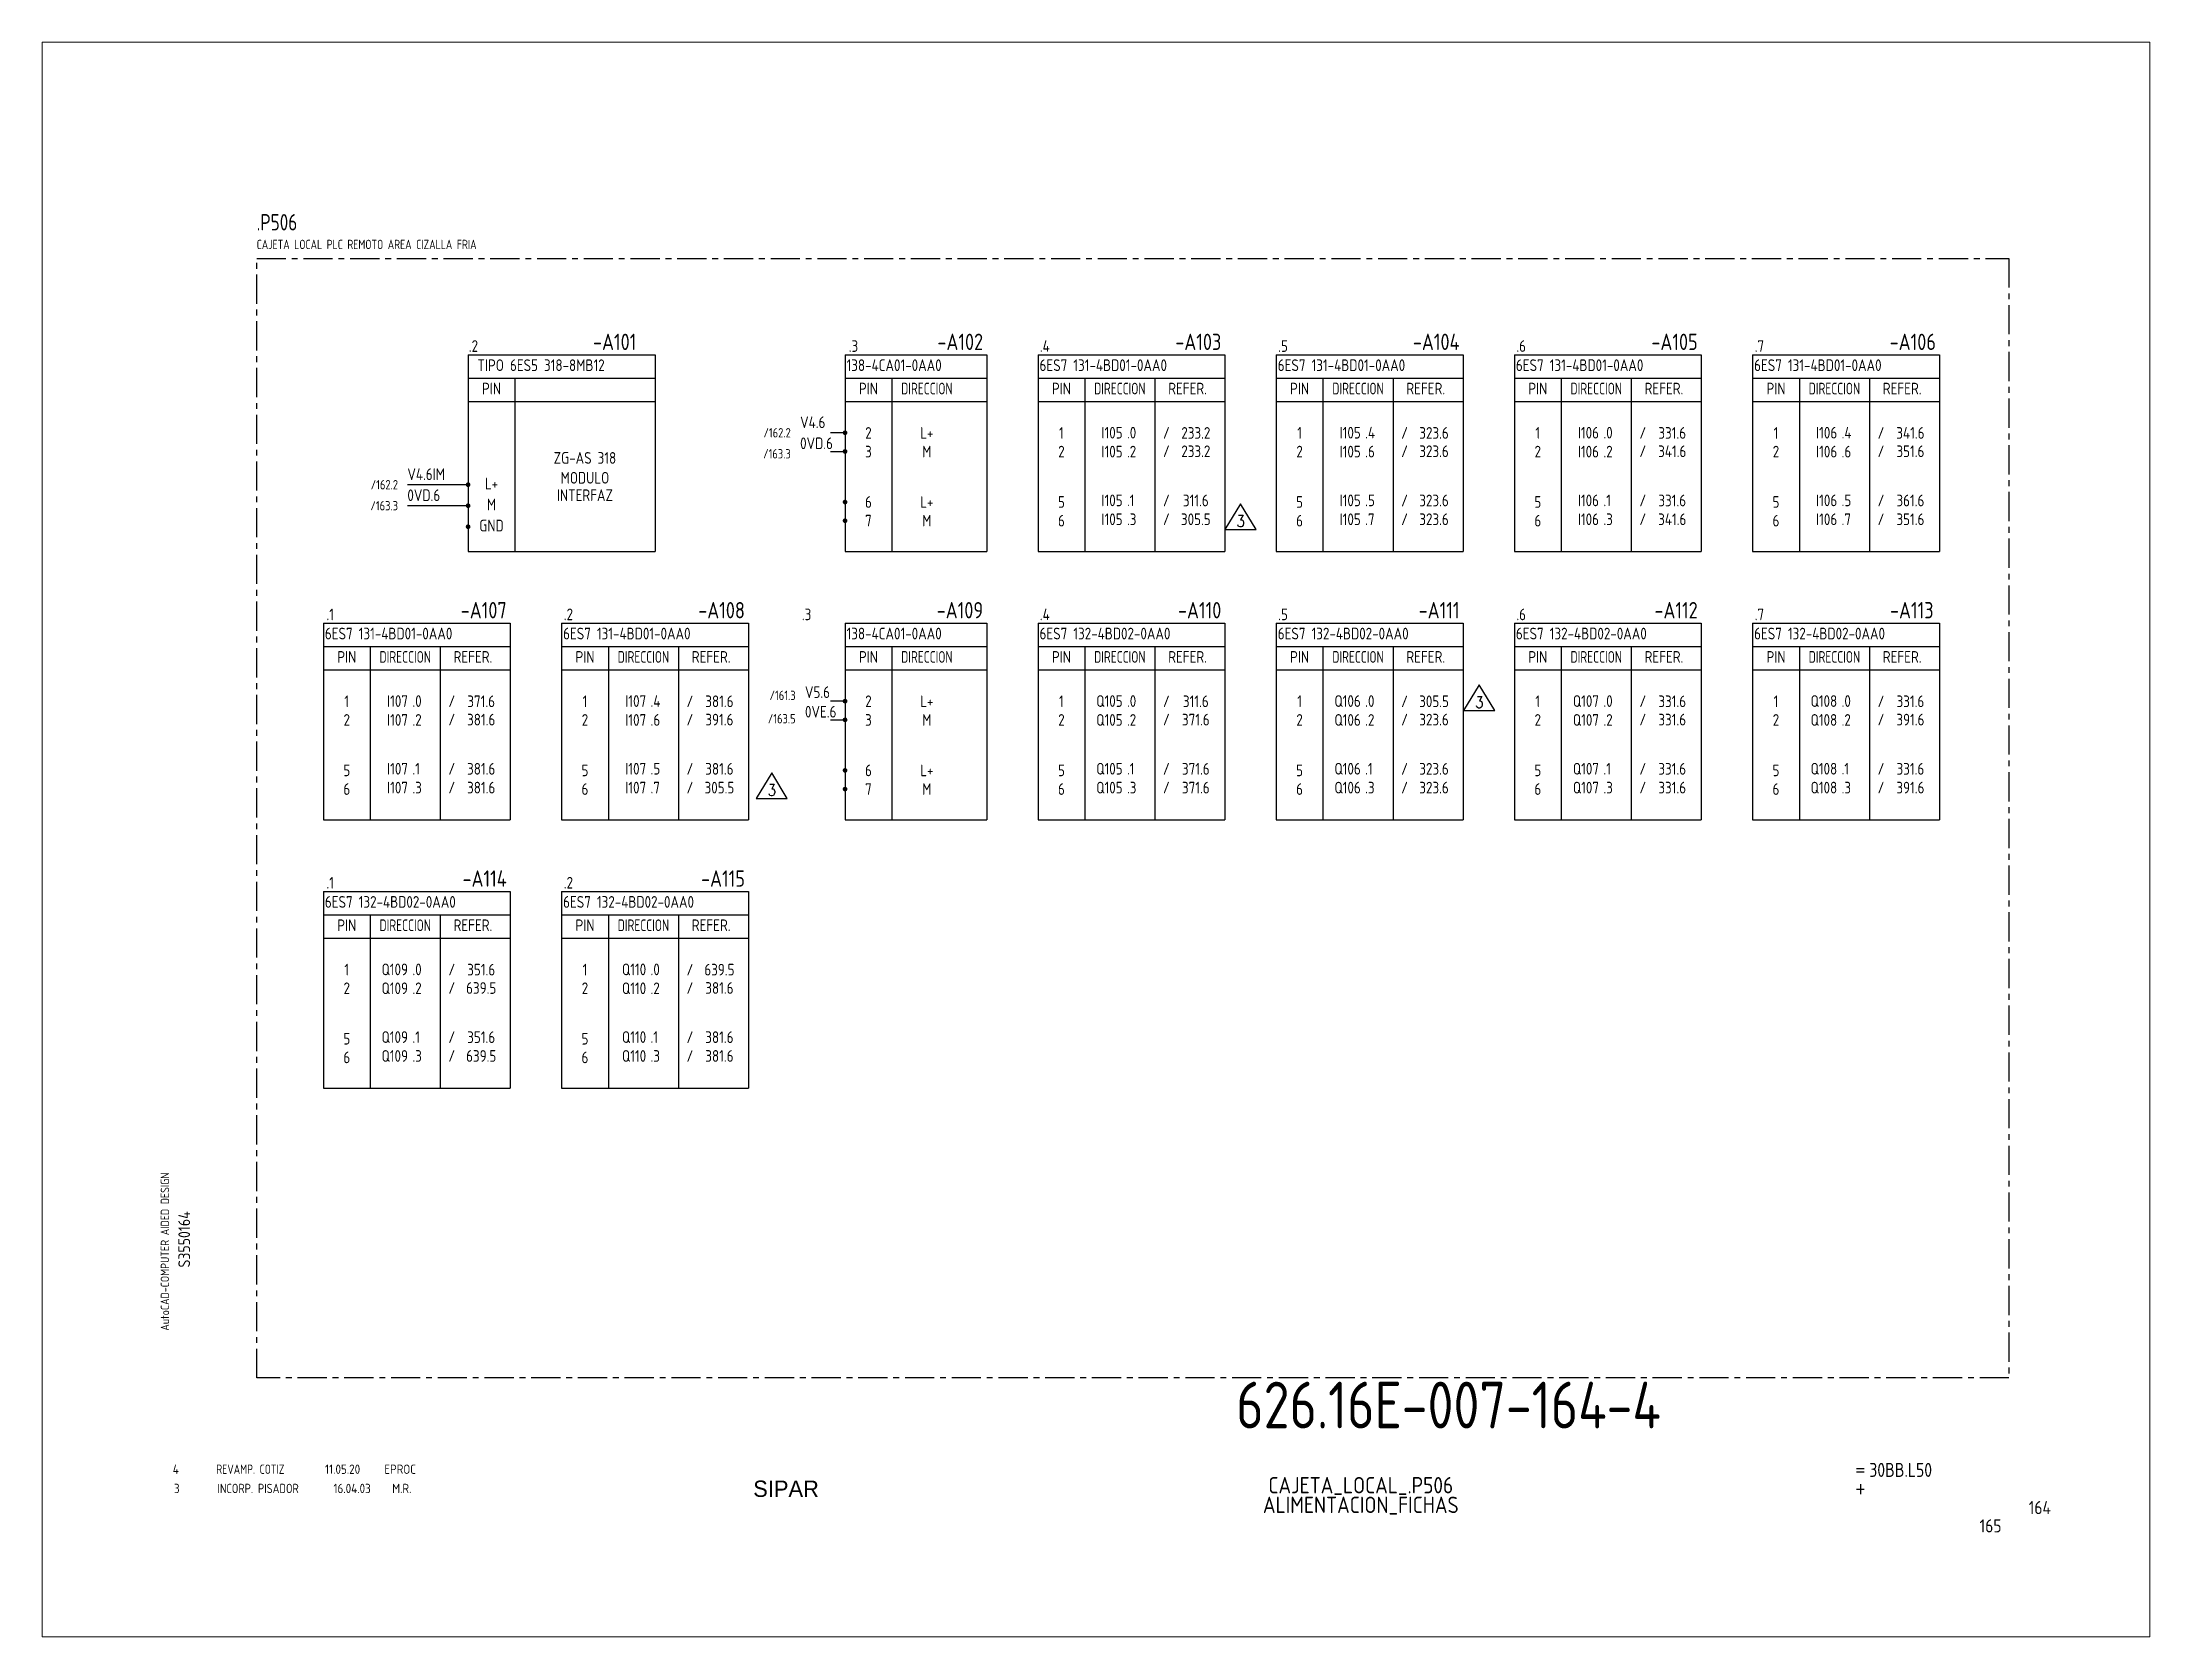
# Paper-space layout 'Presentación1' of a CAD drawing. Extents: x -16 to 435, y -17 to 325.
# The model-space entities are those that its viewports show. They can reach past a viewport. Long polylines and large blocks are cut down to what shows.
import ezdxf
from ezdxf.enums import TextEntityAlignment as Align

# ---------------------------------------------------------------- set-up
doc = ezdxf.new("R2010")
doc.units = 0
doc.header["$LTSCALE"] = 5
doc.header["$MEASUREMENT"] = 0
doc.linetypes.add('CENTER', pattern=[2, 1.25, -0.25, 0.25, -0.25])
doc.layers.get('0').update_dxf_attribs({"linetype": 'CONTINUOUS'})
doc.layers.add('CART', color=7, linetype='CONTINUOUS')
doc.layers.add('TEXTO', color=7, linetype='CONTINUOUS')
doc.styles.add('DIN', font='DIN.shx', dxfattribs={"width": 0.85})
doc.styles.add('ISO', font='DIN', dxfattribs={"width": 0.8})
doc.styles.add('N', font='ROMANS', dxfattribs={"width": 0.85, "height": 3})
doc.styles.add('ROMANS', font='ROMANS.shx', dxfattribs={"width": 0.85, "height": 2.7})
doc.styles.add('X', font='UNIV.SHX', dxfattribs={"height": 3.5})

# ---------------------------------------------------------------- blocks, each defined once
blk = doc.blocks.new('BOX')
at = {"color": 3, "style": 'ISO', "width": 0.8}
blk.add_attdef('BOX', (0, 6), '', height=3.5, dxfattribs=at)
at = {"color": 7, "style": 'ISO', "width": 0.8}
blk.add_attdef('DESC', (0, 2), '', height=2, dxfattribs=at)
blk = doc.blocks.new('REV.')
at = {"layer": 'TEXTO', "color": 4}
blk.add_lwpolyline([(-0.04, 3.69), (-3.37, -1.81), (3.29, -1.81)], close=True, dxfattribs=at)
at = {"layer": 'TEXTO', "style": 'ROMANS', "width": 0.8}
blk.add_attdef('REV.', text='', height=2.5, dxfattribs=at).set_placement((0, 0), align=Align.MIDDLE_CENTER)

msp = doc.modelspace()

# ---------------------------------------------------------------- linework, layer by layer
at = {"color": 3}
for p, q in [((626.36, 257.83), (626.36, 215.7)), ((626.36, 257.83), (666.36, 257.83)), ((666.36, 257.83), (666.36, 215.7)), ((707.03, 257.83), (707.03, 215.7)), ((707.03, 257.83), (737.35, 257.83)), ((737.35, 257.83), (737.35, 215.7)), ((748.33, 257.83), (748.33, 215.7)), ((748.33, 257.83), (788.33, 257.83)), ((788.33, 257.83), (788.33, 215.7)), ((799.3, 257.83), (799.3, 215.7)), ((799.3, 257.83), (839.3, 257.83)), ((839.3, 257.83), (839.3, 215.7)), ((850.28, 257.83), (850.28, 215.7)), ((850.28, 257.83), (890.28, 257.83)), ((890.28, 257.83), (890.28, 215.7)), ((901.26, 257.83), (901.26, 215.7)), ((901.26, 257.83), (941.26, 257.83)), ((941.26, 257.83), (941.26, 215.7)), ((626.36, 252.83), (666.36, 252.83)), ((636.36, 252.83), (636.36, 215.7)), ((707.03, 252.83), (737.35, 252.83)), ((717.03, 252.83), (717.03, 215.7)), ((748.33, 252.83), (788.33, 252.83)), ((758.33, 252.83), (758.33, 215.7)), ((773.33, 252.83), (773.33, 215.7)), ((799.3, 252.83), (839.3, 252.83)), ((809.3, 252.83), (809.3, 215.7)), ((824.3, 252.83), (824.3, 215.7)), ((850.28, 252.83), (890.28, 252.83)), ((860.28, 252.83), (860.28, 215.7)), ((875.28, 252.83), (875.28, 215.7)), ((901.26, 252.83), (941.26, 252.83)), ((911.26, 252.83), (911.26, 215.7)), ((926.26, 252.83), (926.26, 215.7)), ((626.36, 247.83), (666.36, 247.83)), ((707.03, 247.83), (737.35, 247.83)), ((748.33, 247.83), (788.33, 247.83)), ((799.3, 247.83), (839.3, 247.83)), ((850.28, 247.83), (890.28, 247.83)), ((901.26, 247.83), (941.26, 247.83)), ((626.36, 215.7), (666.36, 215.7)), ((707.03, 215.7), (737.35, 215.7)), ((748.33, 215.7), (788.33, 215.7)), ((799.3, 215.7), (839.3, 215.7)), ((850.28, 215.7), (890.28, 215.7)), ((901.26, 215.7), (941.26, 215.7)), ((595.39, 200.37), (595.39, 158.24)), ((595.39, 200.37), (635.39, 200.37)), ((635.39, 200.37), (635.39, 158.24)), ((646.37, 200.37), (646.37, 158.24)), ((646.37, 200.37), (686.37, 200.37)), ((686.37, 200.37), (686.37, 158.24)), ((707.03, 200.37), (707.03, 158.24)), ((707.03, 200.37), (737.35, 200.37)), ((737.35, 200.37), (737.35, 158.24)), ((748.33, 200.37), (788.33, 200.37)), ((748.33, 200.37), (748.33, 158.24)), ((788.33, 200.37), (788.33, 158.24)), ((799.3, 200.37), (839.3, 200.37)), ((799.3, 200.37), (799.3, 158.24)), ((839.3, 200.37), (839.3, 158.24)), ((850.28, 200.37), (890.28, 200.37)), ((850.28, 200.37), (850.28, 158.24)), ((890.28, 200.37), (890.28, 158.24)), ((901.26, 200.37), (901.26, 158.24)), ((901.26, 200.37), (941.26, 200.37)), ((941.26, 200.37), (941.26, 158.24)), ((595.39, 195.37), (635.39, 195.37)), ((605.39, 195.37), (605.39, 158.24)), ((620.39, 195.37), (620.39, 158.24)), ((646.37, 195.37), (686.37, 195.37)), ((656.37, 195.37), (656.37, 158.24)), ((671.37, 195.37), (671.37, 158.24)), ((707.03, 195.37), (737.35, 195.37)), ((717.03, 195.37), (717.03, 158.24)), ((748.33, 195.37), (788.33, 195.37)), ((758.33, 195.37), (758.33, 158.24)), ((773.33, 195.37), (773.33, 158.24)), ((799.3, 195.37), (839.3, 195.37)), ((809.3, 195.37), (809.3, 158.24)), ((824.3, 195.37), (824.3, 158.24)), ((850.28, 195.37), (890.28, 195.37)), ((860.28, 195.37), (860.28, 158.24)), ((875.28, 195.37), (875.28, 158.24)), ((901.26, 195.37), (941.26, 195.37)), ((911.26, 195.37), (911.26, 158.24)), ((926.26, 195.37), (926.26, 158.24)), ((595.39, 190.37), (635.39, 190.37)), ((646.37, 190.37), (686.37, 190.37)), ((707.03, 190.37), (737.35, 190.37)), ((748.33, 190.37), (788.33, 190.37)), ((799.3, 190.37), (839.3, 190.37)), ((850.28, 190.37), (890.28, 190.37)), ((901.26, 190.37), (941.26, 190.37)), ((595.39, 158.24), (635.39, 158.24)), ((646.37, 158.24), (686.37, 158.24)), ((707.03, 158.24), (737.35, 158.24)), ((748.33, 158.24), (788.33, 158.24)), ((799.3, 158.24), (839.3, 158.24)), ((850.28, 158.24), (890.28, 158.24)), ((901.26, 158.24), (941.26, 158.24)), ((595.39, 142.91), (635.39, 142.91)), ((595.39, 142.91), (595.39, 100.78)), ((635.39, 142.91), (635.39, 100.78)), ((646.37, 142.91), (686.37, 142.91)), ((646.37, 142.91), (646.37, 100.78)), ((686.37, 142.91), (686.37, 100.78)), ((595.39, 137.91), (635.39, 137.91)), ((605.39, 137.91), (605.39, 100.78)), ((620.39, 137.91), (620.39, 100.78)), ((646.37, 137.91), (686.37, 137.91)), ((656.37, 137.91), (656.37, 100.78)), ((671.37, 137.91), (671.37, 100.78)), ((595.39, 132.91), (635.39, 132.91)), ((646.37, 132.91), (686.37, 132.91)), ((595.39, 100.78), (635.39, 100.78)), ((646.37, 100.78), (686.37, 100.78))]:
    msp.add_line(p, q, dxfattribs=at)
for p, q in [((707.03, 241.11), (703.91, 241.11)), ((703.91, 237.11), (707.03, 237.11)), ((626.36, 229.99), (613.36, 229.99)), ((626.36, 225.49), (613.36, 225.49)), ((707.03, 183.64), (703.91, 183.64)), ((703.91, 179.64), (707.03, 179.64))]:
    msp.add_line(p, q)
at = {"color": 3, "linetype": 'CENTER'}
msp.add_lwpolyline([(581.11, 38.73), (581.11, 278.44), (956.11, 278.44), (956.11, 38.73)], close=True, dxfattribs=at)
at = {"linetype": 'Continuous', "const_width": 0.5}
for points in [[(706.78, 241.11, 1), (707.28, 241.11, 1)], [(706.78, 237.11, 1), (707.28, 237.11, 1)], [(626.11, 229.99, 1), (626.61, 229.99, 1)], [(626.11, 225.49, 1), (626.61, 225.49, 1)], [(706.78, 226.27, 1), (707.28, 226.27, 1)], [(626.11, 220.99, 1), (626.61, 220.99, 1)], [(706.78, 222.27, 1), (707.28, 222.27, 1)], [(706.78, 183.64, 1), (707.28, 183.64, 1)], [(706.78, 179.64, 1), (707.28, 179.64, 1)], [(706.78, 168.81, 1), (707.28, 168.81, 1)], [(706.78, 164.81, 1), (707.28, 164.81, 1)]]:
    msp.add_lwpolyline(points, format="xyb", close=True, dxfattribs=at)

# ---------------------------------------------------------------- block references
for name, p, values in [('BOX', (581.11, 278.44), {'BOX': '.P506', 'DESC': 'CAJETA LOCAL PLC REMOTO AREA CIZALLA FRIA'}), ('REV.', (791.69, 222.19), {'REV.': '3'}), ('REV.', (842.78, 183.42), {'REV.': '3'}), ('REV.', (691.37, 164.59), {'REV.': '3'})]:
    msp.add_blockref(name, p).add_auto_attribs(values)

# ---------------------------------------------------------------- texts
at = {"color": 3, "style": 'DIN', "width": 0.85}
for s, p in [('-A101', (662.36, 258.83)), ('-A102', (736.58, 258.83)), ('-A103', (787.55, 258.83)), ('-A104', (838.53, 258.83)), ('-A105', (889.51, 258.83)), ('-A106', (940.49, 258.83)), ('-A107', (634.62, 201.37)), ('-A108', (685.6, 201.37)), ('-A109', (736.58, 201.37)), ('-A110', (787.55, 201.37)), ('-A111', (838.53, 201.37)), ('-A112', (889.51, 201.37)), ('-A113', (939.98, 201.37)), ('-A114', (634.62, 143.91)), ('-A115', (685.6, 143.91))]:
    msp.add_text(s, height=3.5, dxfattribs=at).set_placement(p, align=Align.RIGHT)
at = {"style": 'DIN', "width": 0.85}
for s, p in [('.2', (627.5, 258.43)), ('.3', (708.82, 258.43)), ('.4', (749.78, 258.43)), ('.5', (800.76, 258.43)), ('.6', (851.73, 258.43)), ('.7', (902.71, 258.43)), ('PIN', (631.36, 249.33)), ('PIN', (712.03, 249.33)), ('PIN', (753.33, 249.33)), ('REFER.', (780.33, 249.33)), ('PIN', (804.3, 249.33)), ('REFER.', (831.3, 249.33)), ('PIN', (855.28, 249.33)), ('REFER.', (882.28, 249.33)), ('PIN', (906.26, 249.33)), ('REFER.', (933.26, 249.33)), ('2', (712.03, 239.83)), ('L+', (724.53, 239.83)), ('1', (753.33, 239.83)), ('/', (775.79, 239.83)), ('233.2', (782.1, 239.83)), ('1', (804.3, 239.83)), ('/', (826.77, 239.83)), ('323.6', (833.08, 239.83)), ('1', (855.28, 239.83)), ('/', (877.75, 239.83)), ('331.6', (884.06, 239.83)), ('1', (906.26, 239.83)), ('/', (928.73, 239.83)), ('341.6', (935.03, 239.83)), ('ZG-AS 318', (651.36, 234.48)), ('3', (712.03, 235.83)), ('M', (724.53, 235.83)), ('2', (753.33, 235.83)), ('/', (775.79, 235.9)), ('233.2', (782.1, 235.9)), ('2', (804.3, 235.83)), ('/', (826.77, 235.9)), ('323.6', (833.08, 235.9)), ('2', (855.28, 235.83)), ('/', (877.75, 235.9)), ('341.6', (884.06, 235.9)), ('2', (906.26, 235.83)), ('/', (928.73, 235.9)), ('351.6', (935.03, 235.9)), ('L+', (631.36, 228.99)), ('MODULO', (651.36, 230.22)), ('M', (631.36, 224.49)), ('INTERFAZ', (651.36, 226.49)), ('6', (712.03, 225.04)), ('L+', (724.53, 225.04)), ('5', (753.33, 225.04)), ('/', (775.79, 225.36)), ('311.6', (782.1, 225.36)), ('5', (804.3, 225.04)), ('/', (826.77, 225.36)), ('323.6', (833.08, 225.36)), ('5', (855.28, 225.04)), ('/', (877.75, 225.36)), ('331.6', (884.06, 225.36)), ('5', (906.26, 225.04)), ('/', (928.73, 225.36)), ('361.6', (935.03, 225.36)), ('GND', (631.36, 219.99)), ('7', (712.03, 221.04)), ('M', (724.53, 221.04)), ('6', (753.33, 221.04)), ('/', (775.79, 221.34)), ('305.5', (782.1, 221.34)), ('6', (804.3, 221.04)), ('/', (826.77, 221.34)), ('323.6', (833.08, 221.34)), ('6', (855.28, 221.04)), ('/', (877.75, 221.34)), ('341.6', (884.06, 221.34)), ('6', (906.26, 221.04)), ('/', (928.73, 221.34)), ('351.6', (935.03, 221.34)), ('.1', (596.84, 200.97)), ('.2', (647.82, 200.97)), ('.3', (698.8, 200.97)), ('.4', (749.78, 200.97)), ('.5', (800.76, 200.97)), ('.6', (851.73, 200.97)), ('.7', (902.71, 200.97)), ('PIN', (600.39, 191.87)), ('REFER.', (627.39, 191.87)), ('PIN', (651.37, 191.87)), ('REFER.', (678.37, 191.87)), ('PIN', (712.03, 191.87)), ('PIN', (753.33, 191.87)), ('REFER.', (780.33, 191.87)), ('PIN', (804.3, 191.87)), ('REFER.', (831.3, 191.87)), ('PIN', (855.28, 191.87)), ('REFER.', (882.28, 191.87)), ('PIN', (906.26, 191.87)), ('REFER.', (933.26, 191.87)), ('2', (600.39, 178.37)), ('1', (600.39, 182.37)), ('/', (622.86, 182.36)), ('/', (622.86, 178.44)), ('381.6', (629.16, 178.44)), ('371.6', (629.16, 182.36)), ('2', (651.37, 178.37)), ('1', (651.37, 182.37)), ('/', (673.83, 182.36)), ('/', (673.83, 178.44)), ('381.6', (680.14, 182.36)), ('391.6', (680.14, 178.44)), ('3', (712.03, 178.37)), ('2', (712.03, 182.37)), ('L+', (724.53, 182.37)), ('M', (724.53, 178.37)), ('2', (753.33, 178.37)), ('1', (753.33, 182.37)), ('/', (775.79, 182.36)), ('/', (775.79, 178.44)), ('371.6', (782.1, 178.44)), ('311.6', (782.1, 182.36)), ('2', (804.3, 178.37)), ('1', (804.3, 182.37)), ('/', (826.77, 182.36)), ('/', (826.77, 178.44)), ('305.5', (833.08, 182.36)), ('323.6', (833.08, 178.44)), ('2', (855.28, 178.37)), ('1', (855.28, 182.37)), ('/', (877.75, 182.36)), ('/', (877.75, 178.44)), ('331.6', (884.06, 182.36)), ('331.6', (884.06, 178.44)), ('2', (906.26, 178.37)), ('1', (906.26, 182.37)), ('/', (928.73, 182.36)), ('/', (928.73, 178.44)), ('391.6', (935.03, 178.44)), ('331.6', (935.03, 182.36)), ('5', (600.39, 167.57)), ('/', (622.86, 167.9)), ('381.6', (629.16, 167.9)), ('5', (651.37, 167.57)), ('/', (673.83, 167.9)), ('381.6', (680.14, 167.9)), ('6', (712.03, 167.57)), ('L+', (724.53, 167.57)), ('5', (753.33, 167.57)), ('/', (775.79, 167.9)), ('371.6', (782.1, 167.9)), ('5', (804.3, 167.57)), ('/', (826.77, 167.9)), ('323.6', (833.08, 167.9)), ('5', (855.28, 167.57)), ('/', (877.75, 167.9)), ('331.6', (884.06, 167.9)), ('5', (906.26, 167.57)), ('/', (928.73, 167.9)), ('331.6', (935.03, 167.9)), ('6', (600.39, 163.57)), ('/', (622.86, 163.88)), ('381.6', (629.16, 163.88)), ('6', (651.37, 163.57)), ('/', (673.83, 163.88)), ('305.5', (680.14, 163.88)), ('7', (712.03, 163.57)), ('M', (724.53, 163.57)), ('6', (753.33, 163.57)), ('/', (775.79, 163.88)), ('371.6', (782.1, 163.88)), ('6', (804.3, 163.57)), ('/', (826.77, 163.88)), ('323.6', (833.08, 163.88)), ('6', (855.28, 163.57)), ('/', (877.75, 163.88)), ('331.6', (884.06, 163.88)), ('6', (906.26, 163.57)), ('/', (928.73, 163.88)), ('391.6', (935.03, 163.88)), ('.1', (596.84, 143.51)), ('.2', (647.82, 143.51)), ('PIN', (600.39, 134.41)), ('REFER.', (627.39, 134.41)), ('PIN', (651.37, 134.41)), ('REFER.', (678.37, 134.41)), ('1', (600.39, 124.91)), ('/', (622.86, 124.9)), ('351.6', (629.16, 124.9)), ('1', (651.37, 124.91)), ('/', (673.83, 124.9)), ('639.5', (680.14, 124.9)), ('2', (600.39, 120.91)), ('/', (622.86, 120.97)), ('639.5', (629.16, 120.97)), ('2', (651.37, 120.91)), ('/', (673.83, 120.97)), ('381.6', (680.14, 120.97)), ('/', (622.86, 110.44)), ('351.6', (629.16, 110.44)), ('/', (673.83, 110.44)), ('381.6', (680.14, 110.44)), ('5', (600.39, 110.11)), ('6', (600.39, 106.11)), ('/', (622.86, 106.42)), ('639.5', (629.16, 106.42)), ('5', (651.37, 110.11)), ('6', (651.37, 106.11)), ('/', (673.83, 106.42)), ('381.6', (680.14, 106.42))]:
    msp.add_text(s, height=2.5, dxfattribs=at).set_placement(p, align=Align.CENTER)
for s, p in [('TIPO 6ES5 318-8MB12', (628.36, 254.33)), ('138-4CA01-0AA0', (707.35, 254.33)), ('6ES7 131-4BD01-0AA0', (748.65, 254.33)), ('6ES7 131-4BD01-0AA0', (799.63, 254.33)), ('6ES7 131-4BD01-0AA0', (850.6, 254.33)), ('6ES7 131-4BD01-0AA0', (901.58, 254.33)), ('V4.6', (697.41, 242.11)), ('0VD.6', (697.41, 237.61)), ('.0', (767.36, 239.88)), ('.4', (818.34, 239.88)), ('.0', (869.32, 239.88)), ('.4', (920.3, 239.88)), ('.2', (767.36, 235.83)), ('.6', (818.34, 235.83)), ('.2', (869.32, 235.83)), ('.6', (920.3, 235.83)), ('V4.6IM', (613.36, 230.99)), ('0VD.6', (613.36, 226.49)), ('.1', (767.36, 225.38)), ('.5', (818.34, 225.38)), ('.1', (869.32, 225.38)), ('.5', (920.3, 225.38)), ('.3', (767.36, 221.34)), ('.7', (818.34, 221.34)), ('.3', (869.32, 221.34)), ('.7', (920.3, 221.34)), ('6ES7 131-4BD01-0AA0', (595.71, 196.87)), ('6ES7 131-4BD01-0AA0', (646.69, 196.87)), ('138-4CA01-0AA0', (707.35, 196.87)), ('6ES7 132-4BD02-0AA0', (748.65, 196.87)), ('6ES7 132-4BD02-0AA0', (799.63, 196.87)), ('6ES7 132-4BD02-0AA0', (850.6, 196.87)), ('6ES7 132-4BD02-0AA0', (901.58, 196.87)), ('V5.6', (698.45, 184.32)), ('.0', (614.43, 182.41)), ('.2', (614.43, 178.37)), ('.4', (665.4, 182.41)), ('.6', (665.4, 178.37)), ('0VE.6', (698.45, 180.13)), ('.0', (767.36, 182.41)), ('.2', (767.36, 178.37)), ('.0', (818.34, 182.41)), ('.2', (818.34, 178.37)), ('.0', (869.32, 182.41)), ('.2', (869.32, 178.37)), ('.0', (920.3, 182.41)), ('.2', (920.3, 178.37)), ('.1', (614.43, 167.92)), ('.5', (665.4, 167.92)), ('.1', (767.36, 167.92)), ('.1', (818.34, 167.92)), ('.1', (869.32, 167.92)), ('.1', (920.3, 167.92)), ('.3', (614.43, 163.88)), ('.7', (665.4, 163.88)), ('.3', (767.36, 163.88)), ('.3', (818.34, 163.88)), ('.3', (869.32, 163.88)), ('.3', (920.3, 163.88)), ('6ES7 132-4BD02-0AA0', (595.71, 139.41)), ('6ES7 132-4BD02-0AA0', (646.69, 139.41)), ('.0', (614.43, 124.95)), ('.0', (665.4, 124.95)), ('.2', (614.43, 120.91)), ('.2', (665.4, 120.91)), ('.1', (614.43, 110.46)), ('.1', (665.4, 110.46)), ('.3', (614.43, 106.42)), ('.3', (665.4, 106.42))]:
    msp.add_text(s, height=2.5, dxfattribs=at).set_placement(p)
at = {"style": 'DIN', "width": 0.596129}
for p, p2 in [((719.03, 249.33), (730.03, 249.33)), ((760.33, 249.33), (771.33, 249.33)), ((811.3, 249.33), (822.3, 249.33)), ((862.28, 249.33), (873.28, 249.33)), ((913.26, 249.33), (924.26, 249.33)), ((607.39, 191.87), (618.39, 191.87)), ((658.37, 191.87), (669.37, 191.87)), ((719.03, 191.87), (730.03, 191.87)), ((760.33, 191.87), (771.33, 191.87)), ((811.3, 191.87), (822.3, 191.87)), ((862.28, 191.87), (873.28, 191.87)), ((913.26, 191.87), (924.26, 191.87)), ((607.39, 134.41), (618.39, 134.41)), ((658.37, 134.41), (669.37, 134.41))]:
    msp.add_text('DIRECCION', height=2.5, dxfattribs=at).set_placement(p, p2, align=Align.FIT)
at = {"style": 'DIN', "width": 0.85}
for s, height, p in [('/162.2', 2, (695.41, 240.11)), ('I105', 2.5, (766.43, 239.88)), ('I105', 2.5, (817.4, 239.88)), ('I106', 2.5, (868.38, 239.88)), ('I106', 2.5, (919.36, 239.88)), ('/163.3', 2, (695.41, 235.61)), ('I105', 2.5, (766.43, 235.83)), ('I105', 2.5, (817.4, 235.83)), ('I106', 2.5, (868.38, 235.83)), ('I106', 2.5, (919.36, 235.83)), ('/162.2', 2, (611.36, 228.99)), ('/163.3', 2, (611.36, 224.49)), ('I105', 2.5, (766.43, 225.38)), ('I105', 2.5, (817.4, 225.38)), ('I106', 2.5, (868.38, 225.38)), ('I106', 2.5, (919.36, 225.38)), ('I105', 2.5, (766.43, 221.34)), ('I105', 2.5, (817.4, 221.34)), ('I106', 2.5, (868.38, 221.34)), ('I106', 2.5, (919.36, 221.34)), ('/161.3', 2, (696.45, 183.88)), ('I107', 2.5, (613.49, 182.41)), ('I107', 2.5, (613.49, 178.37)), ('I107', 2.5, (664.47, 182.41)), ('I107', 2.5, (664.47, 178.37)), ('/163.5', 2, (696.45, 178.88)), ('Q105', 2.5, (766.43, 182.41)), ('Q105', 2.5, (766.43, 178.37)), ('Q106', 2.5, (817.4, 182.41)), ('Q106', 2.5, (817.4, 178.37)), ('Q107', 2.5, (868.38, 182.41)), ('Q107', 2.5, (868.38, 178.37)), ('Q108', 2.5, (919.36, 182.41)), ('Q108', 2.5, (919.36, 178.37)), ('I107', 2.5, (613.49, 167.92)), ('I107', 2.5, (664.47, 167.92)), ('Q105', 2.5, (766.43, 167.92)), ('Q106', 2.5, (817.4, 167.92)), ('Q107', 2.5, (868.38, 167.92)), ('Q108', 2.5, (919.36, 167.92)), ('I107', 2.5, (613.49, 163.88)), ('I107', 2.5, (664.47, 163.88)), ('Q105', 2.5, (766.43, 163.88)), ('Q106', 2.5, (817.4, 163.88)), ('Q107', 2.5, (868.38, 163.88)), ('Q108', 2.5, (919.36, 163.88)), ('Q109', 2.5, (613.49, 124.95)), ('Q110', 2.5, (664.47, 124.95)), ('Q109', 2.5, (613.49, 120.91)), ('Q110', 2.5, (664.47, 120.91)), ('Q109', 2.5, (613.49, 110.46)), ('Q110', 2.5, (664.47, 110.46)), ('Q109', 2.5, (613.49, 106.42)), ('Q110', 2.5, (664.47, 106.42))]:
    msp.add_text(s, height=height, dxfattribs=at).set_placement(p, align=Align.RIGHT)
at = {"color": 3, "style": 'DIN'}
for s, width, p in [('4', 0.9, (563.16, 18.18)), ('REVAMP. COTIZ', 0.8, (572.47, 18.18)), ('11.05.20', 0.9, (595.75, 18.18)), ('EPROC', 0.9, (608.43, 18.18)), ('3', 0.9, (563.41, 14.06)), ('INCORP. PISADOR', 0.85, (572.72, 14.06)), ('16.04.03', 0.9, (597.55, 14.06)), ('M.R.', 0.9, (610.12, 14.06))]:
    msp.add_text(s, height=2, dxfattribs=dict(at, width=width)).set_placement(p)
at = {"color": 2, "insert": (790.74, 37.92), "char_height": 10, "width": 111.0411, "attachment_point": 1, "style": 'DIN'}
msp.add_mtext('626.16E-007-164-4', dxfattribs=at)
at = {"layer": 'CART', "color": 1, "style": 'DIN', "width": 0.9}
msp.add_text('AutoCAD-COMPUTER AIDED DESIGN', height=1.8, rotation=90, dxfattribs=at).set_placement((562.37, 48.84))
at = {"layer": 'CART', "color": 3, "style": 'N', "width": 0.85}
for s, p in [('=', (923.14, 17.91)), ('+', (923.14, 13.87))]:
    msp.add_text(s, height=2.5, dxfattribs=at).set_placement(p)
at = {"layer": 'CART', "color": 3, "style": 'DIN', "width": 0.9, "flags": 1}
msp.add_attdef('S3550164', text='', height=2.5, rotation=90, dxfattribs=at).set_placement((566.85, 68.38), align=Align.CENTER)
at = {"layer": 'CART', "color": 3, "style": 'DIN', "width": 0.85}
msp.add_attdef('30BB.L50', text='', height=3, dxfattribs=at).set_placement((926.23, 16.63), align=Align.BOTTOM_LEFT)
at = {"layer": 'CART', "color": 6, "style": 'X', "flags": 1}
msp.add_attdef('SIPAR', text='', height=3.5, dxfattribs=at).set_placement((694.4, 15), align=Align.MIDDLE)
at = {"layer": 'CART', "color": 2, "style": 'DIN', "width": 0.9, "flags": 1}
for tag, p in [('CAJETA_LOCAL_.P506', (817.4, 15.6)), ('ALIMENTACION_FICHAS', (817.4, 11.39))]:
    msp.add_attdef(tag, text='', height=3.5, dxfattribs=at).set_placement(p, align=Align.MIDDLE)
msp.add_attdef('164', text='', height=2.8, dxfattribs=at).set_placement((965.1, 9.56), align=Align.RIGHT)
at = {"layer": 'CART', "color": 7, "style": 'DIN', "width": 0.9, "flags": 1}
msp.add_attdef('165', (949.83, 5.65), '', height=2.8, dxfattribs=at)

psp = doc.layouts.new('Presentación1')

# ---------------------------------------------------------------- viewports
at = {"layer": '0', "linetype": 'Continuous'}
psp.add_viewport(center=(209.81, 154.02), size=(451.07, 341.4767), view_center_point=(760.73, 154.02), view_height=341.4768, dxfattribs=at)

doc.saveas('drawing.dxf')
